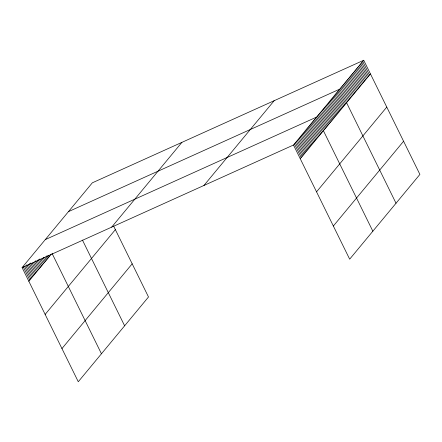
<?xml version="1.0" encoding="UTF-8"?>
<svg xmlns="http://www.w3.org/2000/svg" width="442" height="442" viewBox="0 0 442 442"><rect width="100%" height="100%" fill="white"/><g stroke="black" fill="none" stroke-linecap="round" stroke-linejoin="round"><path stroke-width="0.66" d="M113.622 226.094L148.501 296.98L78.273 381.744L22.1 267.587L92.328 182.822L363.727 60.256L419.9 174.413L349.672 259.178L293.499 145.02L363.727 60.256M28.824 281.25L51.034 254.443M111.66 227.138L181.889 142.374M45.145 314.417L115.368 229.647M61.952 348.583L132.18 263.813M203.939 185.469L274.167 100.704M300.228 158.689L370.451 73.925M316.544 191.85L386.772 107.086M333.356 226.017L403.585 141.252M68.449 211.641L339.854 89.08L396.021 203.237M45.277 239.614L316.676 117.053L372.849 231.205M22.1 267.587L293.499 145.02M362.733 61.46L369.457 75.123M361.738 62.659L368.462 76.328M360.744 63.858L367.468 77.527M359.749 65.062L366.473 78.726M358.755 66.261L365.479 79.93M357.76 67.46L364.484 81.129M356.766 68.665L363.49 82.328M355.771 69.864L362.495 83.532M354.777 71.068L361.501 84.731M353.777 72.267L360.506 85.93M352.782 73.466L359.512 87.135M351.788 74.67L358.512 88.334M350.793 75.869L357.517 89.538M349.799 77.068L356.523 90.737M348.804 78.273L355.528 91.936M347.81 79.472L354.534 93.14M346.815 80.671L353.539 94.339M345.821 81.875L352.545 95.538M344.826 83.074L351.55 96.743M343.832 84.273L350.556 97.942M342.837 85.477L349.561 99.141M341.843 86.676L348.567 100.345M340.848 87.875L347.572 101.544M338.887 90.245L345.611 103.909M337.92 91.411L344.644 105.074M336.953 92.577L343.677 106.24M335.986 93.743L342.716 107.406M335.025 94.903L341.749 108.572M334.058 96.069L340.782 109.738M333.091 97.234L339.815 110.903M332.124 98.4L338.854 112.069M331.163 99.566L337.887 113.235M330.196 100.732L336.92 114.401M329.229 101.898L335.953 115.566M328.262 103.063L334.986 116.732M327.295 104.229L334.025 117.898M326.334 105.395L333.058 119.064M325.367 106.561L332.091 120.23M324.4 107.726L331.124 121.395M323.433 108.892L330.163 122.561M322.472 110.058L329.196 123.721M321.505 111.224L328.229 124.887M320.538 112.39L327.262 126.053M319.572 113.555L326.295 127.219M318.61 114.721L325.334 128.384M317.643 115.887L324.367 129.55M315.71 118.218L322.433 131.882M314.743 119.384L321.472 133.048M313.781 120.544L320.505 134.213M312.814 121.71L319.538 135.379M311.848 122.876L318.572 136.545M310.881 124.042L317.61 137.711M309.919 125.208L316.643 138.876M308.952 126.373L315.676 140.042M307.986 127.539L314.71 141.208M307.019 128.705L313.743 142.374M306.052 129.871L312.781 143.54M305.091 131.036L311.814 144.705M304.124 132.202L310.848 145.871M303.157 133.368L309.881 147.037M302.19 134.534L308.919 148.203M301.229 135.7L307.952 149.363M300.262 136.865L306.986 150.529M299.295 138.031L306.019 151.694M298.328 139.197L305.052 152.86M297.367 140.363L304.09 154.026M296.4 141.528L303.124 155.192M295.433 142.694L302.157 156.357M294.466 143.86L301.19 157.523M82.461 240.111L124.622 325.798M52.001 253.283L101.445 353.771M48.521 255.587L49.101 256.774M46.968 255.564L48.139 257.94M46.001 256.73L47.172 259.106M44.741 257.305L46.206 260.272M43.194 257.277L45.239 261.437M42.228 258.443L44.277 262.603M40.968 259.018L43.31 263.769M39.421 258.995L42.344 264.935M38.161 259.565L41.377 266.101M37.194 260.73L40.41 267.266M35.647 260.708L39.449 268.432M34.68 261.874L38.482 269.598M33.421 262.443L37.515 270.764M32.167 263.018L36.548 271.929M30.614 262.99L35.587 273.095M29.354 263.565L34.62 274.261M28.387 264.73L33.653 275.427M26.84 264.708L32.686 276.593M25.874 265.874L31.719 277.758M24.614 266.443L30.758 278.924M23.36 267.012L29.791 280.084"/></g></svg>
